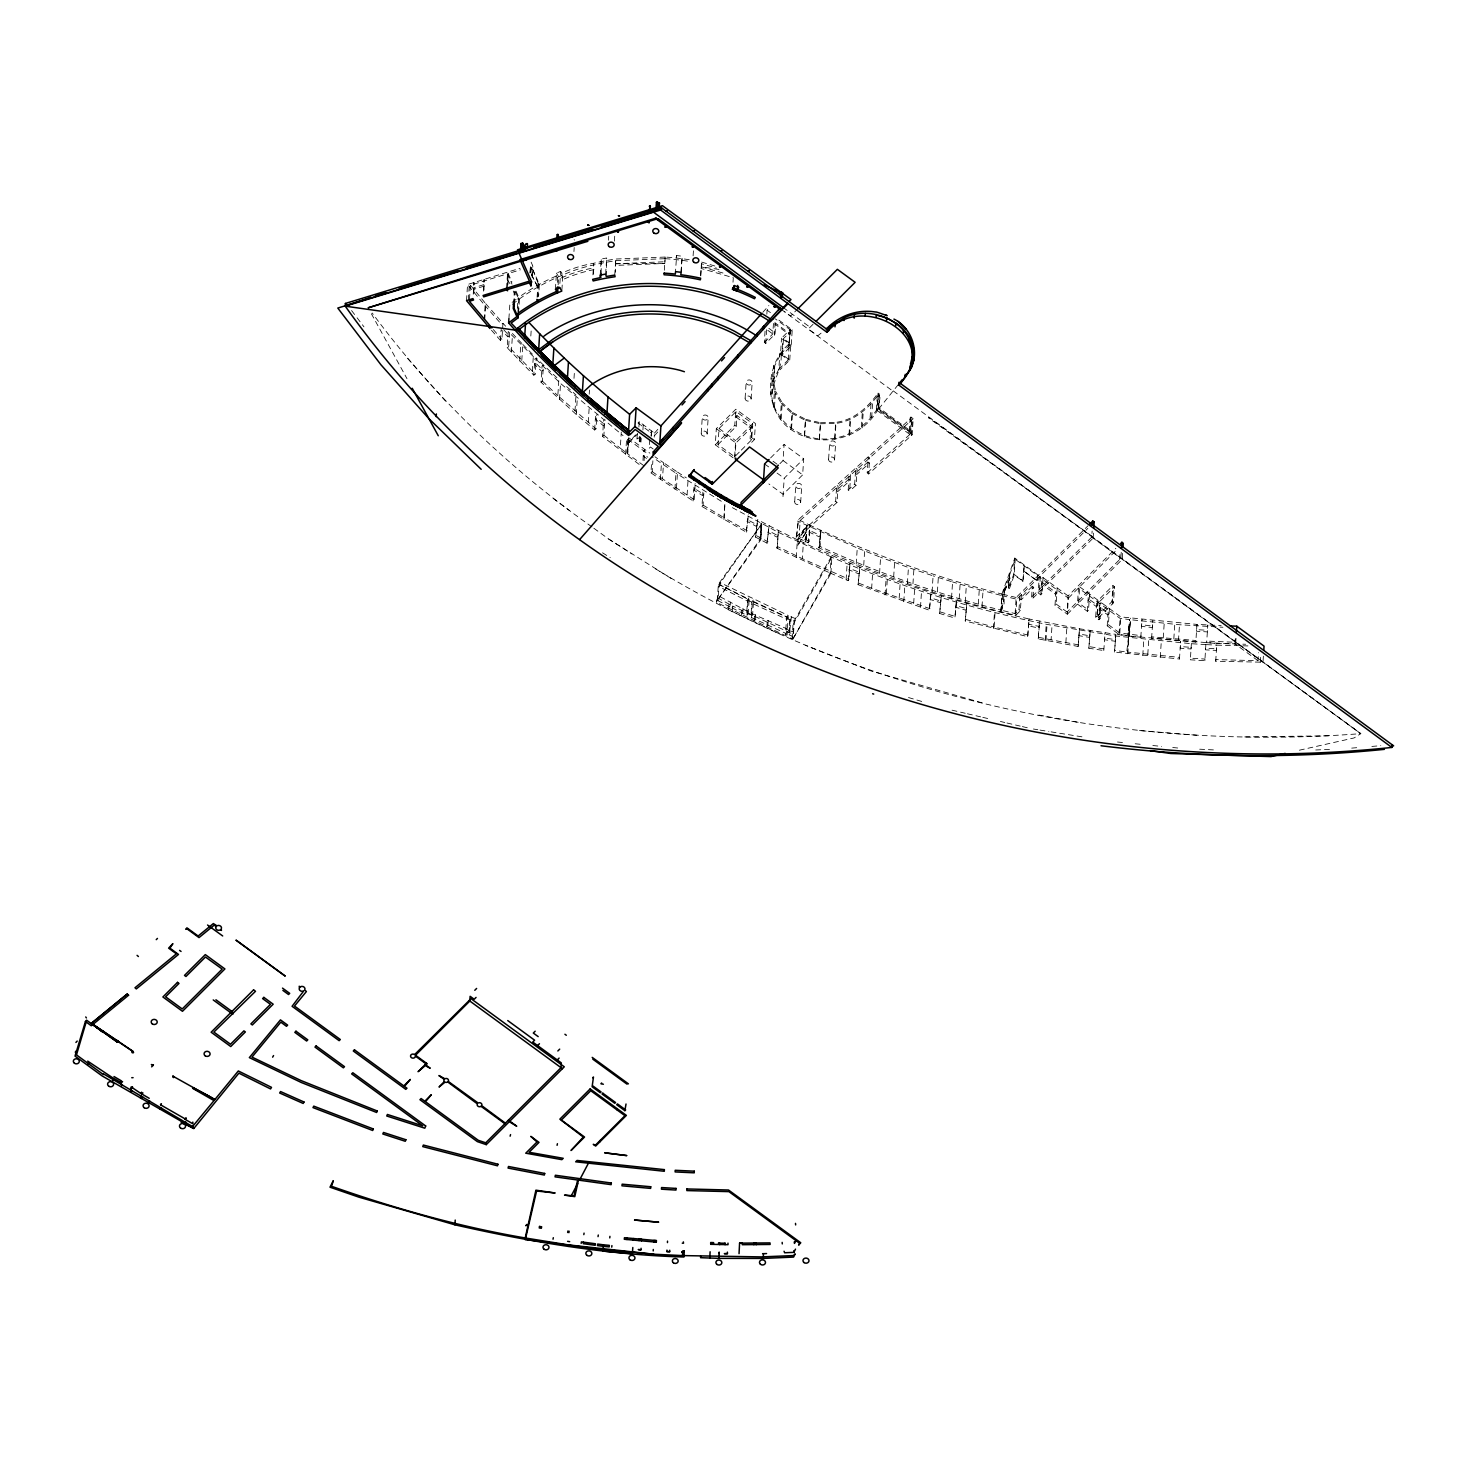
<?xml version="1.0" encoding="UTF-8"?>
<svg xmlns="http://www.w3.org/2000/svg" width="1467" height="1467" viewBox="0 0 1467 1467"><rect width="100%" height="100%" fill="white"/><g stroke="black" fill="none" stroke-linecap="round" stroke-linejoin="round"><path stroke-width="0.75" stroke-dasharray="5 3.75" d="M1263.38 656.171L1262.995 662.204L1215.721 661.232L1215.776 659.6L1257.989 660.682L1258.503 652.632M1247.94 645.92L1216.748 645.15L1216.821 643.5L1128.636 636.018L1130.525 619.716L1179.505 624.74L1222.946 627.253M1204.865 660.7L1204.92 659.05L1190.434 658.17L1190.342 659.802L1204.865 660.7L1205.966 642.968L1205.892 644.6L1216.748 645.15M1195.825 642.088L1195.898 640.492L1151.778 636.825L1151.595 638.347L1195.825 642.088L1196.944 624.41L1221.167 625.547M1196.87 625.987L1196.944 624.41L1120.825 616.91L1099.718 601.488L1114.517 586.727L1112.94 585.59L1098.141 600.351L1097.114 616.433L1097.866 600.15L1096.711 601.305L1095.666 617.387L1098.911 619.752L1100.067 618.597L1101.112 602.515L1099.938 603.67L1098.911 619.752M1257.989 660.682L1234.976 643.866L1206.663 642.711L1206.754 641.079L1235.746 642.289L1236.003 638.273M1207.708 626.629L1207.799 624.997L1206.663 642.711M1205.892 644.6L1191.387 643.72L1191.479 642.088L1190.342 659.802M512.368 304.292L519.465 298.901A209.213 177.8 3.7 0 1 558.652 276.731L562.87 274.971A135.514 115.178 3.7 0 1 594.227 264.867A205.6 174.738 3.7 0 1 616.14 260.649L665.101 258.687L665.193 257.055A207.525 176.388 3.7 0 1 674.38 257.789L683.549 258.889A207.525 176.388 3.7 0 1 689.618 259.806M466.524 300.625L467.551 284.525L520.07 268.259M468.34 300.001L469.385 283.92M469.495 299.286L470.412 285.203L507.38 273.816L512.001 284.158M473.236 294.244L473.988 282.489L473.859 295.656M483.377 291.144L484.128 279.39L484 292.538M484.183 319.788L485.1 305.704L467.551 284.525M484.715 319.806L485.742 303.706L470.412 285.203M485.742 303.706L502.961 323.29L501.916 339.372L500.412 340.362L501.109 329.543L507.875 336.897L509.379 335.906L502.631 328.553M506.573 288.21L507.6 272.11L511.946 282.067M507.27 287.642L508.187 273.577L520.4 269.818M508.022 284.286L507.875 274.916M508.902 318.761L509.856 304.146L518.089 297.819L514.477 289.696M509.599 332.386L508.664 346.725L535.198 374.085L533.768 375.167L534.813 359.067L536.244 358.003L535.198 374.085L533.768 375.167L507.16 347.716L508.205 331.634L560.541 383.474L623.09 435.644M513.542 303.981L514.349 291.456M511.341 352.19L512.386 336.108M514.33 303.742L515.137 291.218M517.411 308.253L518.089 297.819M517.961 311.646L518.768 297.343A210.514 178.919 3.7 0 1 537.545 285.387L540.81 283.571A210.514 178.919 3.7 0 1 557.808 275.338L557.277 283.369M518.566 312.966L519.465 298.901L515.265 289.457M519.721 360.974L520.767 344.892M521.775 360.534L522.82 344.452L511.158 332.165M529.954 273.1L530.467 265.05M530.192 272.715L530.577 266.682L532.814 265.985L531.127 262.171M530.981 272.459L531.366 266.426L539.379 284.378L538.591 296.444M531.604 275.026L538.444 288.302L531.604 275.026L531.953 269.763L530.577 266.682M532.173 276.034L532.814 265.985M532.228 277.575L532.741 269.525L538.664 284.763M530.816 335.998L531.237 329.727M532.356 371.261L533.401 355.179L522.82 344.452M537.087 297.214L538.004 283.296M537.876 296.976L538.792 283.058M595.969 428.841L594.648 430.014L576.274 414.483L541.011 382.172L542.057 366.072L543.45 365.045L558.854 379.55L557.827 395.632L595.969 428.841L596.886 414.501M541.011 382.172L542.405 381.127L543.45 365.045L536.244 358.003M555.406 289.219L556.451 273.137L560.669 271.358L562.87 274.971L561.824 291.053M558.138 284.763L558.652 276.731L556.451 273.137M559.881 283.424L560.669 271.358M561.458 277.905A117.47 99.829 3.7 0 1 593.365 268.021L593.915 269.616A135.514 115.178 3.7 0 0 562.558 279.702L561.769 273.174A117.47 99.829 3.7 0 1 593.658 263.29A202.611 172.189 3.7 0 1 600.957 261.639L608.328 260.209A202.611 172.189 3.7 0 1 615.773 259.036L665.193 257.055L664.789 263.437L615.828 265.399L615.462 263.767L664.881 261.768L664.789 263.437L615.462 263.767M559.495 399.556L560.541 383.474M573.945 251.535L574.202 247.52M574 378.376L574.404 372.123M574.991 411.035L575.889 396.952M576.274 414.483L577.301 398.401M592.925 274.842L593.658 263.29L593.622 274.146M589.202 394.201L589.477 390.039M588.23 422.404L589.276 406.322M600.186 275.118L601.232 259.036L606.678 257.99L606.403 274.476M601.195 273.485L601.232 259.036M594.648 430.014L595.675 413.914M605.633 274.072L606.678 257.99M608.457 240.185L608.732 236.169M614.398 241.175L614.783 235.142M639.154 464.416L602.57 436.469L603.615 420.387M602.57 436.469L603.891 435.277L604.917 419.195M614.728 275.118L615.773 259.036L615.388 272.202M628.316 438.78L626.996 453.303L620.266 448.15L621.293 432.068M625.584 454.513L626.629 438.431L648.634 454.403M626.996 453.303L627.913 439.22M643.756 465.644L627.638 453.78L628.683 437.698L649.863 453.156M627.638 453.78L628.958 437.423M635.504 434.892L628.738 442.759L629.068 437.496M640.401 437.478L639.887 441.75L636.953 439.073L637.522 430.418M638.897 427.025L639.227 421.762L654.484 433.095L654.227 437.129M639.245 441.292L639.795 432.637M639.887 441.75L640.437 433.095M640.144 441.494L640.969 442.099L641.244 437.771M642.913 430.033L643.261 424.77M642.968 460.4L643.591 450.809L644.802 449.562L644.031 461.316M649.771 439.587L649.221 448.242L650.449 447.013L653.438 449.195M651.165 436.176L651.495 430.931M695.138 485.302L694.203 499.624L693.102 500.944L650.945 472.887L651.66 462.068M664.349 270.24L665.193 257.055M650.945 472.887L652.192 471.659L652.888 460.821M660.388 479.452L661.434 463.37L651.99 456.805M675.333 274.091L676.617 255.551L682.192 256.212L681.146 272.294M694.203 499.624L662.497 478.81L663.542 462.728L654.942 456.769M680.908 272.734L682.192 256.212M674.912 489.226L675.957 473.144L661.434 463.37M676.47 488.199L677.516 472.117L663.542 462.728M693.102 255.826L693.506 249.793M700.658 275.264L701.409 263.73L716.428 268.039M700.768 275.906L701.556 263.675M687.069 495.094L687.986 481.029M693.102 500.944L694.148 484.862L695.248 483.542M701.244 433.132L702.29 417.05M748.188 516.494L746.3 532.154L701.96 506.463L702.876 492.123M707.112 434.122A2.971 2.531 3.7 0 0 703.17 431.225A2.971 2.531 3.7 0 0 702.271 435.534A2.971 2.531 3.7 0 0 707.112 434.122L708.158 418.022A2.971 2.531 3.7 0 0 704.197 415.143A2.971 2.531 3.7 0 0 703.316 419.452A2.971 2.531 3.7 0 0 708.158 418.022M701.96 506.463L703.06 505.125L703.995 490.803M733.097 457.777L715.273 444.776L716.318 428.676L735.829 409.201L755.432 423.523L754.386 439.605L749.747 444.244M739.276 452.129L734.637 456.769L717.986 444.611L719.032 428.529L736.067 411.53L752.718 423.688L751.672 439.77L740.835 450.589M733.005 282.251L733.298 277.703L701.098 268.461L701.354 266.829L721.086 269.763M732.418 507.674L777.492 531.916L831.954 557.295L793.867 623.072L792.822 639.154L716.501 602.387L718.096 595.657L751.141 613.334L786.294 628.554L785.523 634.276L787.137 634.991L788.164 615.462L720.389 582.747L718.958 586.635L747.913 601.305L749.142 599.416L720.26 584.765M717.308 600.315L718.353 584.233L761.795 523.774L760.75 539.856L717.308 600.315L759.998 539.489L761.061 523.389L760.75 539.856L761.795 523.774L719.087 584.618L718.041 600.7M716.501 602.387L718.096 595.657M747.271 530.816L723.965 517.613L724.881 503.548M723.928 519.556L724.973 503.474M715.273 444.776L734.784 425.302L735.829 409.201M751.672 439.77L750.095 438.615L750.792 427.796L735.737 416.793L736.067 411.53M717.986 444.611L736.269 426.384L736.966 415.546L752.039 426.567L751.342 437.386L750.095 438.615M734.637 456.769L735.682 440.687L752.718 423.688M734.875 459.079L735.921 442.997L755.432 423.523M728.714 609.025L729.026 604.111M795.481 618.652L788.164 615.462L786.55 618.194L785.523 634.276L785.982 633.469L751.342 617.479L752.571 615.59L748.243 613.481L746.996 615.37L730.126 606.971L730.456 602.057M745.126 398.107L746.153 382.025M732.455 611.061L732.767 606.146L716.831 597.472M751.086 399.024A3.026 2.567 3.7 0 0 747.015 396.145A3.026 2.567 3.7 0 0 746.208 400.528A3.026 2.567 3.7 0 0 751.086 399.024L752.131 382.924A3.026 2.567 3.7 0 0 748.06 380.063A3.026 2.567 3.7 0 0 747.235 384.446A3.026 2.567 3.7 0 0 752.131 382.924M746.3 532.154L748.298 514.734M741.348 615.205L741.66 610.29M742.65 613.243L742.962 608.328M746.813 611.226L747.547 600.058L749.27 597.399L747.968 618.285M775.713 323.327L774.943 324.097L789.411 334.659L790.181 333.889L775.713 323.327L775.016 334.146L765.719 343.425L764.325 342.416L765.242 328.333M746.996 615.37L748.042 599.288L718.353 584.233M766.838 314.213L767.094 310.179L770.028 306.896M765.719 343.425L766.764 327.343M767.058 543.175L769.075 525.681L767.058 543.175L755.56 537.142L757.595 519.666C842.957 565.107 934.717 598.224 1029.119 618.964L1027.652 636.641L965.249 621.036L966.845 603.395L965.249 621.036M751.141 613.334L751.874 602.167L753.616 599.508L752.571 615.59M751.342 617.479L752.369 601.397L787.045 617.35L786.917 619.367L752.241 603.414L753.488 601.507L788.036 617.479L786.917 619.367M755.56 537.142L757.485 521.427M754.13 621.146L754.441 616.232M764.325 342.416L772.779 333.963L773.824 317.881M755.23 619.422L755.56 614.508M775.053 322.3L774.558 335.154L774.393 332.367L766.067 326.279M911.502 432.967L878.66 408.981L879.54 395.448L878.33 394.568L877.284 410.65C860.047 440.118 818.788 449.03 790.86 429.428C763.353 410.467 764.435 364.274 789.283 343.791L781.544 338.144L790.071 329.635L775.273 318.834M770.725 394.458L773.641 365.265M771.935 394.33L774.833 365.43L781.012 353.712C783.231 372.545 765.517 388.058 774.466 407.166C780.077 420.461 791.41 430.124 804.649 435.424C831.697 445.675 862.303 433.517 877.009 409.183L878.055 393.101L880.31 394.678L878.66 408.926L909.283 431.298L910.053 430.528L879.43 408.156M773.806 381.512L774.833 365.43M773.366 407.551L774.393 391.469L771.77 378.376M774.466 407.166L775.511 391.084L772.981 378.248M772.596 381.347L778.794 369.317L779.839 353.217M778.794 369.317L788.237 359.873L780.517 354.225L781.544 338.144M766.893 627.087L767.223 622.173M780.261 419.544L781.306 403.462L774.393 391.469M781.196 418.902L782.223 402.82L775.511 391.084M767.901 625.474L768.231 620.559M788.696 345.497L790.511 328.626L789.026 345.717M788.237 359.873L790.071 329.635M777.235 548.346L778.354 530.412L777.235 548.346L830.909 573.395L792.437 639.85L830.139 573.065L831.184 556.965C900.5 587.002 973.024 609.428 1047.053 624.429L1115.562 635.981L1191.387 643.72M773.036 461.261L778.409 465.186L783.048 460.546L784.093 444.464L803.696 458.786L802.651 474.868L783.14 494.342L768.873 483.927M789.741 360.038L790.786 343.956L783.47 338.62L782.443 354.702L789.741 360.038L779.967 369.794M792.235 329.873L782.938 339.152L781.893 355.234L791.19 345.974L792.235 329.873L776.043 318.064M782.993 496.579L784.185 478.26L803.696 458.786M790.86 429.428L791.887 413.346L781.306 403.462M791.538 428.602L792.583 412.52L782.223 402.82M794.711 501.531L795.756 485.449M786.294 628.554L789.081 630.773L789.796 619.606L791.41 616.873L789.228 634.899L793.317 636.696L794.344 620.596L790.255 618.817L789.228 634.899M809.05 541.36L799.148 536.592L800.175 520.51L810.096 525.278L809.05 541.36L808.134 542.79L796.471 537.179L798.433 519.666L910.897 418.352L910.934 417.05L913.207 418.7L912.162 434.782L868.629 473.988L867.217 472.851L868.262 456.769L869.674 457.906L868.629 473.988M796.471 537.179L798.433 519.666M796.214 557.625L797.388 539.673L806.41 525.406L806.117 541.836L805.181 541.8L806.41 525.406M804.264 436.396L805.31 420.314L791.887 413.346M797.791 545.284L806.63 531.329L797.791 545.284L798.14 540.021L807.143 525.736M804.649 435.424L805.695 419.342L792.583 412.52M792.088 638.805L793.115 622.723L831.184 556.965M800.652 502.521A3.026 2.567 3.7 0 0 796.636 499.605A3.026 2.567 3.7 0 0 795.737 503.951A3.026 2.567 3.7 0 0 800.652 502.521L801.679 486.439A3.026 2.567 3.7 0 0 797.681 483.505A3.026 2.567 3.7 0 0 796.783 487.869A3.026 2.567 3.7 0 0 801.679 486.439M830.139 573.065L848.201 580.675L848.953 579.263L802.339 558.67L803.384 542.588M806.96 526.066L805.915 542.148L808.134 542.79L810.096 525.278L820.897 530.32C879.191 556.873 939.779 578.42 1001.924 594.025L1000.897 610.107C938.752 594.502 878.165 572.974 819.851 546.402L820.75 530.247L818.824 547.778C882.052 576.678 948.085 599.38 1015.751 615.333L1020.372 610.712L1021.417 594.63L1020.042 593.622L1018.997 609.704L1015.109 613.573L1001.704 610.309L1002.75 594.19L1015.201 559.294L1037.847 575.834L1037.499 581.097L1023.361 570.755L1037.499 581.097M819.43 438.816L820.475 422.734L805.695 419.342M819.375 439.843L820.42 423.761L805.31 420.314M819.851 546.402L820.897 530.32M828.617 459.061L829.644 442.979M834.65 438.486L835.677 422.404C853.977 420.075 867.749 407.514 878.055 393.101M834.925 439.495L835.952 423.413C854.032 420.992 868.152 409 878.33 394.568M834.54 460.015A3.007 2.549 3.7 0 0 830.524 457.136A3.007 2.549 3.7 0 0 829.662 461.482A3.007 2.549 3.7 0 0 834.54 460.015L835.585 443.914A3.007 2.549 3.7 0 0 831.551 441.035A3.007 2.549 3.7 0 0 830.707 445.4A3.007 2.549 3.7 0 0 835.585 443.914M830.909 573.395L831.954 555.48M796.049 536.959L835.658 501.274L836.703 485.192L838.115 486.329L837.07 502.411L799.148 536.574L797.406 535.73M849.026 434.47L850.053 418.388M849.613 435.369L850.64 419.287M848.201 489.978L849.246 473.896L850.658 475.033L849.613 491.133L848.201 489.978L854.674 484.147L855.719 468.065L857.131 469.202L856.105 485.284L849.613 491.133M846.111 579.813L847.137 563.731M848.201 580.675L849.98 563.181L848.953 579.263M861.367 427.099L862.394 411.017M862.211 427.832L863.256 411.75M856.215 564.08L857.26 547.98L797.498 521.097M858.085 584.691L859.9 567.106L858.085 584.691L929.381 610.254L931.05 592.631L929.381 610.254M870.114 417.545L871.16 401.463M871.655 417.545L872.7 401.463M863.715 565.327L864.76 549.245M876.367 409.971L877.413 393.889M912.162 434.782L877.981 409.806L879.026 393.724M930.005 608.713L871.655 588.212L872.7 572.13M879.558 573.359L880.603 557.277L857.26 547.98M885.041 595.015L886.068 578.933M886.398 593.75L887.425 577.668M893.66 576.971L894.687 560.889M909.283 431.298L910.163 417.82M899.161 598.353L900.206 582.271M867.217 472.851L909.852 434.434L910.934 417.05M910.677 433.7L911.722 417.618M911.282 435.589L912.309 419.489M903.782 601.727L904.827 585.645M907.395 583.609L908.44 567.527L880.603 557.277M912.951 583.811L913.996 567.711M913.684 603.359L914.73 587.277M920.487 607.375L921.514 591.293M932.077 591.953L933.104 575.871L908.44 567.527M937.395 591.971L938.44 575.889M939.632 613.481L941.301 595.859L939.632 613.481L954.889 618.065L956.502 600.425L954.889 618.065M951.533 598.041L952.578 581.959L933.104 575.871M959.18 598.701L960.207 582.619M965.249 602.112L966.295 586.011L952.578 581.959M978.324 604.184L979.369 588.084M981.991 606.788L983.037 590.706L966.295 586.011M993.434 628.554L994.461 612.472M1028.092 635.046L994.113 627.032L995.158 610.95M1000.934 611.721L1001.961 595.62L983.037 590.706M1000.897 610.107L1003.281 603.414L1004.327 587.332L1004.088 603.634L1001.704 610.309M1008.636 588.487L1009.681 572.405L1008.636 588.487L1013.77 574.165L1014.816 558.083L1038.379 575.302L1038.049 580.547M1009.406 588.707L1014.155 575.376L1015.201 559.294M1015.109 613.573L1016.154 597.491L1087.982 525.791M1015.751 615.333L1016.796 599.251L1087.836 528.34M1022.664 581.592L1024.241 564.96L1023.196 581.042L1014.155 575.376M1027.652 636.641L1029.119 618.964M1031.613 597.106L1032.31 586.268L1033.703 587.295L1033.006 598.114L1031.613 597.106L1091.741 537.087L1092.126 531.054M1040.873 594.887L1041.918 578.805L1043.074 577.65L1042.028 593.732L1040.873 594.887L1038.196 592.943L1039.223 576.843L1068.361 598.133L1067.316 614.215L1055.011 605.229L1056.057 589.147L1057.212 587.974L1056.185 604.074L1055.011 605.229M1028.697 620.596L1029.119 619.019L1079.492 628.775L1078.117 646.47L1038.233 638.897L1039.278 622.815M1038.233 638.897L1039.7 621.219M1045.182 640.346L1046.228 624.245M1046.008 640.511L1047.053 624.429M1078.465 644.857L1051.087 639.832L1052.132 623.75M1056.185 604.074L1067.059 612.014L1068.104 595.932L1115.874 548.273M1065.867 642.638L1066.912 626.556M1067.316 614.215L1077.456 604.092L1078.502 587.992L1120.054 618.359L1129.682 619.624L1127.591 652.1L1179.615 657.381L1179.468 659.013L1114.535 652.063L1115.837 634.367L1127.793 635.926L1129.682 619.624M1077.456 604.092L1087.359 611.317L1088.514 610.144L1078.612 602.919L1079.657 586.837L1116.827 549.74M1078.117 646.47L1079.492 628.775L1115.837 634.367L1114.535 652.063M1087.359 611.317L1088.386 595.235L1089.559 594.062L1088.514 610.144M1093.135 538.114L1093.52 532.081M1088.844 648.249L1090.201 630.553L1088.844 648.249L1103.789 650.541L1104.046 648.927L1089.156 646.635M1100.067 618.597L1098.673 617.589L1099.718 601.488M1103.789 650.541L1105.091 632.827L1104.834 634.459M1107.218 625.841L1108.263 609.74L1109.437 608.585L1108.392 624.667L1107.218 625.841L1119.009 634.441L1128.636 635.706L1126.748 652.008L1114.792 650.449M1097.114 616.433L1111.894 601.672L1112.94 585.59M1112.316 603.982L1113.343 587.9M1098.673 617.589L1113.471 602.827L1114.517 586.727M1119.596 559.587L1120.128 551.537M1121.228 552.325L1120.843 558.359L1067.059 612.014M1122.64 553.352L1122.255 559.385L1078.612 602.919M1119.009 634.441L1120.054 618.359M1128.6 636.073L1140.794 637.21L1140.996 635.651L1119.779 632.992L1120.825 616.91M1127.775 653.805L1128.82 637.705M1129.443 636.146L1130.562 618.175M1140.794 637.21L1142.041 619.551L1141.839 621.109M1142.775 655.566L1143.802 639.484M1147.781 654.447L1148.826 638.365M1151.595 638.347L1152.805 620.743L1152.622 622.265M1160.25 657.363L1161.296 641.281M1163.258 637.962L1164.303 621.88M1173.82 638.915L1174.865 622.815M1178.459 640.822L1179.505 624.74M1179.468 659.013L1180.66 641.299L1180.513 642.931M1215.721 661.232L1216.821 643.5L1245.703 644.251M1234.976 643.866L1235.489 635.816M1260.263 662.332L1260.776 654.3M651.146 436.047L651.586 430.858L650.266 432.16L641.189 425.412M676.36 258.009L676.617 255.551M1028.349 625.859L1028.77 624.264L1039.37 626.482L1038.948 628.078L1028.349 625.859L1028.789 624.227M1002.75 594.227L1016.154 597.491M1001.924 594.025L1014.816 558.083M776.446 547.998L777.308 546.494L802.339 558.67M785.523 634.276L787.119 631.543L790.365 632.974M789.081 630.773L793.629 631.764L792.4 633.891L732.767 606.146M805.181 541.8L806.117 541.836M878.66 408.981L899.656 382.887M654.484 433.095L658.225 428.932M762.803 312.324L768.873 305.558M657.748 432.031L654.704 435.406L650.266 432.16M639.227 421.762L637.998 422.991L640.547 424.935M628.738 442.759L637.613 433.884M636.953 439.073L638.2 437.844L642.216 440.852L640.969 442.099M798.268 308.363L790.603 316.028L784.405 311.517M780.517 354.225L790.786 343.956M813.03 324.317L808.354 328.993L817.706 335.833L821.153 333.101M735.737 416.793L736.966 415.546M750.792 427.796L752.039 426.567M770.578 457.942L784.093 444.464M1032.31 586.268L1019.693 598.866L1021.087 599.893L1033.703 587.295M1033.006 598.114L1093.74 537.49L928.373 417.765M1068.361 598.133L1078.502 587.992M1095.666 617.387L1096.839 616.232M800.175 520.51L913.207 418.7M507.16 347.716L508.664 346.725M893.22 390.882L1360.789 733.647L1354.096 737.938L1296.736 750.792M1351.712 748.115L1358.424 747.547M1371.865 746.428L1380.814 745.676M655.327 568.719C865.163 696.422 1116.332 752.571 1360.789 733.647L928.776 417.398M1315.734 749.985L1331.486 749.289M1328.515 735.811L1241.21 736.947M820.475 422.734L835.677 422.404M820.42 423.761L835.952 423.413M1199.658 749.197L1215.428 750.004M1139.437 730.566L1197.53 735.297M1117.487 742.009L1124.107 742.669M1135.165 743.769L1141.784 744.429M1152.842 745.529L1161.681 746.41M1172.738 747.51L1179.358 748.17M1033.391 729.007L1037.811 729.722M1040.03 730.089L1048.887 731.501M1051.087 731.868L1084.296 737.204M1038.838 715.034L1081.692 722.938M1038.654 637.301L1051.087 639.832M952.046 710.175L965.231 713.255M967.431 713.769L980.616 716.85M982.817 717.363L989.418 718.903M1000.402 721.471L1004.803 722.497M1007.004 723.011L1020.188 726.092M1022.389 726.605L1028.972 728.145M1001.961 595.62L1016.796 599.251M965.818 619.477L994.113 627.032M982.12 702.84L871.27 671.079L805.108 645.187M701.354 266.829L725.34 273.706M701.648 262.098L716.868 266.591M908.513 697.54L923.733 702.051M940.255 611.941L955.457 616.507M858.873 583.206L871.655 588.212M786.55 618.194L789.796 619.606M728.255 609.704L779.252 633.744M747.547 600.058L751.874 602.167M717.766 600.571L730.126 606.971M756.569 535.748L768.048 541.763M721.306 501.292L675.957 473.144M703.06 505.125L723.965 517.613M593.823 528.23L608.603 538.994L673.005 579.667M602.534 552.802L610.254 557.68M608.603 538.994L631.892 553.939M877.009 409.183L877.981 409.806M677.516 472.117L686.354 477.857M652.192 471.659L662.497 478.81M646.599 458.474L643.243 456.072L644.453 454.825L647.827 457.227M591.971 526.891C508.114 467.716 433.168 395.705 372.215 313.039M781.196 309.354L892.981 391.176M1091.741 537.087L1360.789 733.647M767.094 310.179L770.432 312.618M789.484 344.708L791.19 345.974M767.809 330.332L772.779 333.963M877.284 410.65L909.852 434.434M1111.894 601.672L1113.471 602.827M1079.657 586.837L1098.141 600.351M1108.392 624.667L1119.779 632.992M1068.104 595.932L1040.396 575.687L1039.351 591.769L1042.028 593.732M1013.77 574.165L1023.196 581.042M1018.997 609.704L1020.372 610.712M734.784 425.302L736.269 426.384M751.342 437.386L754.386 439.605M783.048 460.546L802.651 474.868M719.032 428.529L735.682 440.687M716.318 428.676L735.921 442.997M764.582 463.939L769.918 467.845M777.052 473.052L784.185 478.26M783.121 307.447L810.096 327.269M553.132 498.413L569.709 510.718M603.891 435.277L620.266 448.15M854.674 484.147L856.105 485.284M835.658 501.274L837.07 502.411M566.665 386.555L576.018 394.953M542.405 381.127L557.827 395.632M505.657 326.224L502.961 323.29L501.457 324.28L485.1 305.704M407.349 358.168L447.875 403.755M491.482 330.24L500.412 340.362M493.315 329.58L501.916 339.372M351.567 310.546L355.711 315.973M357.086 317.789L363.963 326.848M371.353 313.718L406.982 378.669M509.948 283.644L507.527 280.179L509.177 283.883M513.267 291.034L514.917 294.72L512.478 291.273M665.101 258.687A205.6 174.738 3.7 0 1 689.417 261.438M574.092 239.561A3.026 2.567 3.7 0 1 574.459 240.166M1216.473 648.762L1216.418 650.413L1205.562 649.863L1205.636 648.231L1216.473 648.762M1196.614 629.673L1196.522 631.25L1207.378 631.892L1207.451 630.26L1196.614 629.673M1191.149 647.35L1191.039 648.982L1180.183 648.194L1180.312 646.562L1191.149 647.35M1129.26 625.877L1128.288 641.556L1129.26 625.877M1152.475 626.006L1152.292 627.528L1141.491 626.372L1141.693 624.814L1152.475 626.006M1104.761 638.09L1104.486 639.722L1115.232 641.244L1115.488 639.612L1104.761 638.09M1089.853 635.798L1089.541 637.412L1078.813 635.651L1079.162 634.037L1089.853 635.798M1010.103 577.87L1003.996 592.595L1010.103 577.87M966.515 608.64L965.946 610.199L955.585 607.228L956.172 605.669L966.515 608.64M940.952 601.103L940.329 602.662L930.078 599.435L930.701 597.894L940.952 601.103M859.57 572.368L858.782 573.854L848.898 569.856L849.65 568.444L859.57 572.368M778.023 535.675L777.143 537.16L767.773 532.338L768.745 530.944L778.023 535.675M820.401 535.51L819.521 536.959L808.83 531.971L809.747 530.541L820.401 535.51M819.705 546.347L818.824 547.778L819.705 546.347M747.968 519.996L747.015 521.335L756.257 526.323L757.265 524.929L747.968 519.996M694.9 488.804L693.799 490.125L702.656 495.626L703.757 494.306L694.9 488.804M1042.725 582.912L1041.57 584.068L1055.727 594.41L1056.882 593.236L1042.725 582.912M1089.211 599.325L1088.056 600.48L1096.362 606.568L1097.536 605.413L1089.211 599.325M1100.763 607.778L1099.608 608.933L1107.933 615.003L1109.089 613.848L1100.763 607.778M604.587 424.458L603.285 425.632L595.345 419.177L596.666 418.003L604.587 424.458M848.898 479.159L836.373 490.455L837.785 491.592L850.31 480.296L848.898 479.159M867.914 462.032L855.389 473.328L856.801 474.464L869.326 463.169L867.914 462.032M535.913 363.266L534.483 364.329L541.708 371.334L543.102 370.307L535.913 363.266M483.798 284.653L473.658 287.752L474.281 289.164L484.422 286.047L483.798 284.653"/><path stroke-width="1.5" d="M684.245 1252.25L681.678 1252.158L684.245 1252.25L684.264 1250.893L682.76 1250.856L682.448 1255.587L653.897 1254.23L600.278 1249.279L524.966 1239.468M700.639 1256.192L700.603 1257.696L718.867 1258.356L763.188 1258.429L793.574 1257.091L795.187 1253.863L793.409 1255.569L761.483 1256.907L682.448 1255.587M710.12 1251.773L709.771 1258.008M710.688 1244.016L710.706 1242.512L713.567 1242.604L713.549 1244.108L710.651 1244.309L728.017 1244.676L727.98 1243.117M653.218 1250.929L653.292 1249.462M656.409 1240.605L656.336 1242.072L653.805 1241.962L653.86 1240.477L656.409 1240.605L624.465 1237.708L624.3 1239.267L655.969 1242.146L656.116 1240.605M669.741 1250.232L669.685 1251.681L666.88 1251.571L666.953 1250.104M667.467 1242.604L667.522 1241.137M174.316 1076.961C170.557 1074.211 175.453 1080.244 172.831 1076.118L214.512 1099.425C203.583 1092.493 192.911 1088.569 192.8 1087.634L214.512 1099.425M526.47 259.971L525.278 260.044L557.167 250.619L555.993 250.82M558.212 234.537C555.663 234.793 560.064 232.226 557.772 240.423M904.772 376.524C922.266 360.002 914.601 329.176 893.935 319.091M648.286 222.232L649.313 222.782L648.304 222.195M192.617 1127.793L192.507 1126.546L103.479 1073.899M130.581 1088.037L131.48 1088.551L132.488 1086.864M140.337 1097.829L141.364 1095.996M141.584 1092.64L140.63 1093.318L131.15 1086.919M141.566 1098.526L142.684 1096.766M148.937 1102.762L149.616 1100.8M160.16 1109.199L161.443 1107.695L160.196 1108.502M185.264 1118.973L186.071 1118.166L185.264 1118.973L160.728 1104.908L161.407 1103.789L160.453 1104.743M185.832 1121.925L184.989 1123.429M192.8 1122.09L192.874 1123.795L184.879 1119.211L185.667 1118.404M828.782 330.717L660.773 207.324L345.405 303.449L345.24 306.163C577.154 633.322 999.834 788.769 1391.853 747.437L1392.018 744.741M436.212 416.665L436.377 413.951M549.08 363.229L589.239 400.729L629.875 434.287L628.61 435.497C585.296 401.738 544.972 364.109 508.627 322.923L508.902 318.761M508.627 322.923L516.879 316.615L513.248 308.492L513.542 303.981M684.264 1250.893L683.934 1256.999C606.678 1254.798 530.174 1241.852 454.935 1224.817L455.228 1220.086M555.81 366.97L555.645 369.666L511.139 323.07L518.254 317.679L514.037 308.253L514.33 303.742M520.455 251.572L520.968 243.54L522.655 243.027L526.048 250.692M520.803 252.379L520.968 243.54M517.668 316.359L517.741 313.425A210.514 178.919 3.7 0 1 536.5 301.469L539.783 299.653A210.514 178.919 3.7 0 1 556.763 291.42L557.02 287.404M522.142 251.059L522.655 243.027M522.619 249.848L523.004 243.815L521.317 244.329M518.254 317.679L517.741 313.425M522.692 250.013L523.096 243.98M659.71 444.703L660.92 425.925L636.128 407.808L634.899 426.585L659.71 444.703L770.157 321.566L770.322 318.871A194.726 165.496 3.7 0 0 518.053 327.801L517.869 330.515L555.645 369.666M523.132 250.985L523.517 244.952M526.103 248.106C522.362 242.899 530.009 243.21 526.36 244.09M527.221 247.758L527.478 243.742M524.599 337.942L525.553 323.18M530.32 282.526L530.926 285.845L531.182 281.829M531.531 345.24L531.696 342.526L518.053 327.801M532.246 343.113L532.081 345.809L535.4 349.311L535.583 346.615L532.246 343.113L535.62 346.67M524.838 335.191L538.646 349.788L553.059 339.134A162.159 137.825 3.7 0 1 734.655 331.304L750.774 340.674L750.591 343.37L734.472 334.018A162.14 137.806 3.7 0 0 538.481 352.483L539.654 333.724L528.89 322.392M541.103 355.197L541.286 352.502M543.083 354.336L542.9 357.031L541.983 356.096L552.656 366.805L564.098 358.15M544.312 355.564L544.129 358.278L545.504 359.672L545.724 356.958L531.696 342.526M545.504 359.672L545.687 356.976L538.646 349.788L556.451 367.612M556.635 240.771L557.038 234.738M550.84 364.99L551.024 362.276L560.137 371.114L559.991 373.883L583.554 395.668L583.719 392.954M552.362 366.493L552.546 363.798L541.965 353.18M552.656 366.805L553.884 348.027L539.654 333.724M558.01 286.78L557.625 292.813A209.213 177.8 3.7 0 0 518.419 314.983M554.709 365.906L554.526 368.602L556.286 370.307M564.722 378.394L564.905 375.68M567.252 380.815L568.462 362.019L553.884 348.027M568.958 382.374L569.141 379.678M574.734 387.655L574.899 384.959M580.932 393.339L581.097 390.625M582.216 394.513L583.426 375.717L568.462 362.019M599.123 409.238L590.669 398.932L590.486 401.628L590.669 398.932L599.288 406.542L599.123 409.238L587.955 399.574L588.139 396.879L552.546 363.798M600.938 277.52L600.186 275.118L605.633 274.072L606.274 276.493L607.301 276.309A202.611 172.189 3.7 0 1 614.728 275.118L615.095 276.731A205.6 174.738 3.7 0 0 593.181 280.949L592.631 279.372A202.611 172.189 3.7 0 1 599.93 277.721L601.195 273.485M602.038 411.695L602.222 409M606.77 415.711L607.998 396.915L583.426 375.717M545.724 356.958L582.381 391.799L628.573 430.381L628.371 433.113L607.833 416.555M653.09 454.458L653.273 451.891L658.261 446.335L635.211 429.483L630.168 434.507L628.389 433.095L629.618 414.299L636.128 407.808M648.854 212.66C651.201 199.805 649.753 209.066 649.331 206.15M592.888 1085.965L601.085 1091.961L600.296 1092.732L592.118 1086.754L593.475 1076.998L592.705 1077.768M650.119 210.313L650.376 206.279M655.914 210.294L656.427 202.244L659.453 202.886L659.068 208.919M656.941 209.983L657.454 201.933M658.151 209.836L659.453 202.886M1391.853 747.437L898.721 385.014C945.023 338.694 861.862 289.824 826.985 332.294L660.608 210.019L660.773 207.324M598.041 1236.626L598.279 1235.031M624.869 1110.666L625.639 1109.896L617.46 1103.918L616.672 1104.688L624.869 1110.666L626.024 1104.009M672.711 430.216L672.876 427.52M632.809 1247.5L632.35 1253.753L602.919 1251.094L603.377 1244.823L597.711 1244.053L597.454 1245.593L603.23 1246.363L609.19 1246.913L609.337 1245.355L603.377 1244.823L603.23 1246.363M690.957 474.134L694.221 469.587L688.646 476.445L720.975 497.68L755.688 515.944L740.835 505.07L755.578 515.871L724.991 499.99M693.854 480.167L694.019 477.472L690.554 474.978M699.136 483.835L699.319 481.121L694.019 477.472M707.589 391.322L707.772 388.608M704.49 487.411L704.673 484.715L699.319 481.121M711.495 386.976L711.66 384.281M709.918 490.913L710.101 488.218L704.673 484.715M718.005 379.715L718.188 377.001M712.43 481.506L712.247 484.22L708.928 481.781M715.584 491.628L715.419 494.342L722.406 498.505L720.994 497.661L721.159 494.966L710.101 488.218M737.461 289.439L738.726 287.239L734.362 285.57L732.473 289.219L736.654 290.814L732.565 289.054L733.353 287.679L737.461 289.439L737.718 285.405M726.605 500.925L726.788 498.23L721.159 494.966M737.553 357.911L737.736 355.197M732.308 504.098L732.473 501.402L726.788 498.23M735.645 460.876L735.811 458.162M717.418 495.223L710.211 491.078L738.048 507.179L738.231 504.483L732.473 501.402M755.688 515.944L743.879 510.186L744.044 507.49L738.946 504.831M757.284 333.394L757.119 336.108A173.014 147.048 3.7 0 0 546.934 333.963L543.945 336.145M749.142 511.158L749.234 509.782L752.498 512.185M762.932 329.598L763.115 326.903M763.629 328.828L763.812 326.132M763.353 482.735L764.582 463.939L769.075 459.446M764.289 481.799L764.472 479.104M780.481 295.619L780.682 292.465L764.105 284.855M718.867 1258.356L719.16 1252.066L719.16 1253.625M780.866 297.893L781.251 291.86L782.644 292.868L782.388 296.884M781.471 297.801L782.644 292.868M739.588 1243.154L769.992 1242.897L770.12 1244.456L742.265 1244.694L742.229 1243.154L739.588 1243.154L739.038 1253.662M763.188 1258.429L763.5 1253.698L766.563 1253.552M826.985 332.294L827.15 329.598L835.236 323.18L834.998 326.848M844.02 320.558L844.185 317.862C872.92 303.522 916.912 324.409 912.107 359.488M854.179 318.192L854.417 314.525M865.163 316.083L865.328 313.388M876.129 317.202L876.312 314.488M886.545 320.484L886.728 317.789M895.787 325.766L895.97 323.07M898.721 385.014L898.886 382.319L1393.65 745.859L1391.981 745.291M903.342 332.752L903.507 330.038M905.084 377.019L905.267 374.305M908.77 341.022L908.935 338.309M909.852 368.639L910.017 365.943M911.74 350.1L911.924 347.404M1092.512 525.021L1092.787 521.005L1094.162 522.014L1093.777 528.047M1121.485 548.291L1121.888 542.258L1123.282 543.285L1123.025 547.319M1236.388 632.24L1236.791 626.207L1230.098 625.932M1263.784 650.138L1264.041 646.103L1236.791 626.207M586.598 241.321L587.845 241.285L557.167 250.619M587.955 399.574L588.212 396.805M609.759 1237.91L609.924 1236.351M611.739 1247.152L611.904 1245.593M626.904 1239.505L627.069 1237.946M633.249 1240.073L633.396 1238.533M639.007 1240.605L639.172 1239.065L641.666 1239.303L641.501 1240.825M640.932 1249.811L638.42 1249.572L640.932 1249.811L641.097 1248.27M581.17 1243.411L581.409 1241.889L595.437 1243.759L595.199 1245.281L583.243 1243.686L583.481 1242.164M583.829 1234.627L584.068 1233.105M568.884 1232.702L569.141 1231.18M568.004 1246.4L568.261 1244.878L653.897 1254.23M553.022 1239.212L553.316 1237.708M567.656 1232.5L567.949 1230.978M557.075 1145.324L557.423 1143.71M525.644 1238.038L525.314 1239.542L536.592 1190.984L555.131 1193.001L535.913 1190.177L525.223 1237.965C459.263 1226.742 394.641 1208.441 331.56 1186.29L333.266 1180.715L330.002 1187.188L358.792 1197.127L454.935 1224.817M910.475 364.109L912.291 356.793M510.131 1136.192L510.553 1134.596M75.917 1042.432L77.201 1041.075M75.294 1052.077L76.577 1050.72M92.953 1024.388L133.039 1051.344C129.279 1052.554 135.551 1053.966 132.892 1051.491L92.953 1024.388L128.564 995.249L127.189 994.039L91.192 1023.526L86.608 1020.188L85.434 1021.472L75.037 1056.13L102.103 1075.916L193.809 1128.49L238.901 1073.166L270.57 1088.936L271.505 1087.34L238.314 1070.965L214.475 1100.03M86.425 1017.933L85.728 1016.961M86.168 1022.004L76.651 1054.296M116.461 1040.91C117.177 1044.247 119.561 1039.058 116.296 1040.91M909.925 369.922L914.106 359.543M733.353 287.679L734.362 285.57M796.086 1240.147L794.454 1243.393L794.289 1241.871M784.056 1251.241L784.643 1252.763L793.885 1252.36L795.499 1249.132M526.946 1224.413L525.864 1225.77L526.561 1225.128M571.121 1196.1L577.686 1183.612M579.465 1180.257L589.202 1161.736M599.435 1142.316L600.663 1139.951M616.635 1109.62L617.149 1108.649M272.624 1057.175L273.559 1055.58M113.307 1079.639L112.519 1081.161M121.248 1086.148L122.293 1084.865L121.211 1084.241M191.865 1127.371L213.999 1100.617L192.617 1088.331M131.737 1077.713L133.094 1077.677M131.498 1088.551L132.47 1087.322M130.361 1091.393L131.352 1090.146M131.278 1091.906L132.25 1090.678M900.518 383.437L911.649 367.062L913.923 357.911A46.082 39.169 3.7 0 0 897.602 324.189L888.342 318.907A46.082 39.169 3.7 0 0 877.944 315.625M899.656 382.887L902.205 379.696M152.99 1065.574L151.633 1066.857M579.667 539.544L681.623 422.844L654.722 452.845L653.273 451.891M141.602 1092.182L140.63 1093.318L149.231 1098.306M770.45 321.346L787.541 303.027M660.92 425.925L761.281 314.03M779.619 293.583L781.251 291.86M682.045 404.947L685.071 401.555M721.507 360.919L724.551 357.545M657.509 219.885L658.426 218.968L781.599 308.95M684.411 371.719L679.991 370.326A97.005 82.445 3.7 0 0 644.802 366.878L633.084 368.18A97.005 82.445 3.7 0 0 590.963 384.996L583.041 392.349M628.389 433.095L634.899 426.585M778.574 309.665L780.261 307.978M789.008 301.56L790.988 299.58L662.442 205.673L517.521 249.848L531.769 282.067L507.142 289.659M788.054 303.687L770.157 321.566A194.726 165.496 3.7 0 0 517.869 330.515L345.24 306.163L660.608 210.019M156.236 939.65L157.464 938.422M663.011 438.89L659.893 442.007L779.307 308.859L655.382 218.345L658.426 218.968M798.268 308.363L837.382 269.323L855.133 282.306L815.982 321.383M75.55 1052.261L76.871 1050.94M120.221 1082.078L121.431 1080.886L114.004 1076.54M122.568 1081.546L121.468 1082.793L112.464 1077.64L87.708 1061.136M141.859 1094.034L142.941 1092.952M778.409 465.186L741.073 502.429L740.908 505.143L778.225 467.9L749.564 446.958L712.247 484.202L694.129 470.962M743.787 510.094L748.61 512.405M474.776 990.298L476.628 988.446M476.06 997.413L474.189 999.265L470.118 996.295L469.825 1001.026L415.509 1055.231L427.154 1063.74L425.852 1065.06M426.512 1063.263L418.077 1071.699L425.302 1065.592L430.216 1068.251L425.192 1064.584M535.18 1031.209L533.31 1033.061L538.187 1036.619M537.6 1045.586L539.453 1043.734M557.845 1050.977L559.697 1049.125M1089.578 524.196L1092.787 521.005M1091.008 525.168L1094.162 522.014M557.258 1059.944L559.11 1058.092M508.426 1120.146L516.732 1126.216L509.269 1121.705L486.274 1144.645L485.724 1142.811L561.036 1067.646L561.329 1062.915L532.741 1042.028L534.593 1040.176L507.747 1020.574M509.819 1121.155L564.282 1066.802L471.035 998.697L414.574 1054.626A2.421 2.054 3.7 0 0 410.815 1055.121A2.421 2.054 3.7 0 0 412.429 1058.092A2.421 2.054 3.7 0 0 415.363 1056.057L425.98 1063.813M1120.641 543.505L1121.888 542.258M601.653 1082.976L600.883 1083.746L603.395 1084.241M91.192 1023.526L127.189 994.039L128.564 995.249M92.348 1024.883L91.284 1025.745L85.434 1021.472M826.324 328.975C838.996 315.827 857.333 308.95 875.487 312.013C875.506 311.132 892.266 317.936 885.555 314.873M826.214 328.901L844.185 317.862M481.048 1106.338L480.901 1106.43A2.421 2.054 3.7 0 1 477.325 1103.826L447.71 1081.968M538.481 352.483L552.876 341.829M836.575 322.465L840.316 321.255M521.977 259.897L368.125 307.813L520.675 261.309L529.44 281.132L483.083 295.472L483.707 296.866L506.335 289.898L507.6 290.778L506.573 288.21M370.931 297.306L347.441 305.118M375.259 295.967L386.133 292.666M399.152 288.687L457.796 270.827M466.488 268.168L516.439 252.947M518.603 252.287L525.131 250.289M533.841 247.63L592.65 229.714M601.36 227.055L662.406 208.442M345.02 305.851L337.795 308.052L380.888 364.715L428.767 418.553L481.176 469.293M656.409 218.015L519.923 259.622L520.675 261.309M522.05 260.062L656.446 219.115M522.472 261.034L525.314 260.172M1285.202 753.396L1270.972 756.587L1170.831 753.506L1150.476 750.664M1384.408 749.344C1290.19 758.879 1194.982 757.412 1101.02 745.749M725.028 1243.227L718.372 1243.172L719.784 1243.227L719.747 1244.658M727.43 1253.643L724.478 1253.643L727.43 1253.643L727.394 1252.103M762.583 1253.68L763.5 1253.698M682.265 1243.191L683.512 1243.227L683.347 1241.871M666.88 1251.571L669.685 1251.681M567.601 1241.339L569.691 1241.669M526.066 1238.111L568.261 1244.878M872.627 693.763L873.709 694.093M485.724 1142.811L478.279 1140.299L425.467 1101.717L431.316 1094.749L424.807 1101.24L421.121 1098.545L419.947 1099.7L477.362 1141.619L486.274 1144.645M732.473 289.219L738.103 291.401A205.985 175.068 3.7 0 1 754.478 298.755L755.303 297.379A207.525 176.388 3.7 0 0 737.498 289.347M732.785 504.373L735.169 505.473M754.276 515.229L751.232 513.743M181.119 1122.328L193.809 1128.49L192.562 1125.849M744.044 507.49L749.949 510.369L738.231 504.483M688.738 475.07L721.067 496.304L751.837 512.643M743.971 508.829L749.839 511.745M740.542 508.187L750.407 513.083M740.083 508.132L725.853 500.265M717.308 495.461L707.259 489.189M207.544 925.017L222.691 935.964M656.427 202.244L658.536 203.803M778.629 291.511L780.334 292.777M779.802 308.345L781.196 309.354M735.719 459.501L764.38 480.424M705.095 477.545L712.339 482.845M564.923 1034.253L566.317 1035.262M592.191 1057.377L628.426 1083.856M592.796 1059.174L627.014 1084.15M469.165 1000.549L562.411 1068.673M448.242 1081.417L478.132 1103.019A2.421 2.054 3.7 0 1 481.708 1105.641L505.4 1123.172M481.048 1106.32L504.868 1123.704M282.508 988.116L289.696 993.361L288.541 994.516L282.874 990.39M179.579 950.378L181.064 951.46M215.942 999.779L232.593 1011.937M213.228 999.944L232.831 1014.247M75.606 1054.26L103.423 1074.596M783.121 307.447L653.163 211.926L346.817 305.301L345.405 303.449M610.565 415.913L628.536 430.363L606.99 412.997L617.717 421.652M608.732 414.483L628.554 430.418M607.998 396.915L629.618 414.299M599.288 406.542L605.431 411.695L605.248 414.391L605.431 411.695L582.381 391.799M137.073 955.347L138.411 956.521M563.75 374.598L571.158 381.53M906.203 329.176L898.006 321.346M618.542 231.749L617.387 231.969L618.542 231.768M560.101 371.114L567.454 378.083M489.996 328.553L466.524 300.625L472.942 298.59L473.584 300.001L469.367 301.285L491.885 327.948M412.227 388.26L438.266 435.754M537.619 300.845L536.959 299.378L538.334 300.46M529.532 282.764L530.926 285.845M795.499 1223.386L795.646 1224.927M793.72 1250.838L793.885 1252.36M782.168 1242.384L782.296 1243.924M756.257 1244.713L756.22 1243.209L753.8 1243.191L753.836 1244.713M725.028 1243.117L725.065 1244.676M694.294 1171.179L694.239 1172.83L675.132 1171.931L675.205 1170.281L694.294 1171.179M676.067 1188.417L675.975 1190.067L661.452 1189.187L661.562 1187.555L676.067 1188.417M686.904 1188.948L686.831 1190.581L728.916 1191.626L799.57 1243.246L798.635 1245.135L800.762 1242.769L728.512 1190.012L686.904 1188.948M101.59 1030.934L103.497 1031.246L101.59 1030.934M151.486 1064.602L153.393 1064.932L151.486 1064.602M618.432 215.741L619.624 215.942L618.469 215.612M664.991 227.037L666.183 227.22L665.046 226.908M666.036 210.936L667.228 211.138L666.091 210.808M692.204 246.896L693.396 247.098L692.259 246.768M693.249 230.814L694.441 231.016L693.249 230.814M719.472 266.829L720.664 267.031L719.527 266.701M720.517 250.747L721.709 250.949L720.517 250.747M746.758 286.743L747.932 286.945L746.758 286.743M747.785 270.661L748.977 270.863L747.785 270.661M774.026 306.676L775.218 306.878L774.026 306.676M775.071 290.594L776.245 290.796L775.071 290.594M664.386 1169.621L664.294 1171.271L575.687 1161.809L577.044 1160.452L664.386 1169.621M664.148 273.137L664.056 274.769A205.6 174.738 3.7 0 1 700.364 279.812L700.621 278.18A207.525 176.388 3.7 0 0 682.503 274.971L680.78 274.751L681.146 272.294L675.572 271.633L675.333 274.091L673.353 273.871A207.525 176.388 3.7 0 0 664.148 273.137M650.743 1186.748L650.615 1188.398L621.953 1185.813L622.155 1184.181L650.743 1186.748M587.662 225.093L588.872 225.331L587.662 225.093M611.354 1183.025L611.152 1184.658L578.456 1180.11L574.789 1196.632L564.538 1195.128L574.11 1195.807L577.631 1180L555.039 1176.864L555.37 1175.25L611.354 1183.025M539.526 1226.449L539.233 1227.952L541.341 1228.282L541.653 1226.779L539.526 1226.449M544.697 1173.435L544.349 1175.049L508.059 1168.08L508.499 1166.485L544.697 1173.435M604.899 1152.842L626.647 1155.574L604.899 1152.842M497.936 1164.23L497.496 1165.807L422.753 1146.607L423.358 1145.049L497.936 1164.23M425.687 1125.959L424.807 1128.196L386.738 1116.002L387.398 1114.462L422.808 1125.867L351.658 1073.899L352.832 1072.744L425.687 1125.959M405.901 1139.731L405.259 1141.271L382.814 1133.973L383.492 1132.451L405.901 1139.731M373.351 1128.967L372.673 1130.489L312.984 1107.603L313.773 1106.136L373.351 1128.967M377.312 1111.014L376.616 1112.481L301.212 1082.463L249.335 1057.615L280.454 1019.877L287.642 1025.121L286.487 1026.295L280.82 1022.151L251.994 1057.102L301.138 1080.592L377.312 1111.014M303.999 1101.992L303.192 1103.459L279.665 1093.007L280.545 1091.558L303.999 1101.992M216.144 926.557L215.961 926.796A2.916 2.476 3.7 0 0 220.27 929.931L221.462 930.445L221.242 928.978A2.916 2.476 3.7 0 0 216.933 925.824L213.338 923.568L198.137 936.019L186.932 927.841L185.759 929.308L187.153 928.941L199.017 937.596L214.219 925.145L216.144 926.557M299.598 987.529L299.433 987.768A2.916 2.476 3.7 0 0 303.742 990.922L292.08 1006.289L339.152 1040.671L340.307 1039.516L294.5 1006.05L306.401 991.527L304.714 989.95A2.916 2.476 3.7 0 0 300.387 986.796L299.195 986.282L299.598 987.529M444.226 1079.419L444.116 1079.547A2.329 1.98 3.7 0 0 444.336 1081.527L439.055 1087.029L445.106 1082.114A2.329 1.98 3.7 0 0 447.582 1082.059L448.352 1081.289A2.329 1.98 3.7 0 0 444.904 1078.777L438.926 1075.549L444.226 1079.419M172.739 943.831L168.613 948.14L176.407 953.825L134.982 987.749L136.303 988.923L178.497 954.43L169.915 948.159L172.739 943.831M88.809 1063.19L87.488 1064.51L88.809 1063.19M177.525 982.358L162.892 996.973L182.476 1011.295L224.909 968.935L205.307 954.614L184.494 975.408L185.961 976.49L205.472 957.016L222.195 969.1L182.238 1008.966L165.606 996.808L178.992 983.44L177.525 982.358M236.15 940.237L285.038 975.958L236.15 940.237M253.571 989.877L211.138 1032.218L230.741 1046.539L245.374 1031.943L243.907 1030.861L230.502 1044.229L213.87 1032.071L255.515 991.289L253.571 989.877M263.84 997.377L262.593 998.605L270.46 1004.345L250.875 1023.893L252.342 1024.975L273.174 1004.198L263.84 997.377M295.967 1031.209L294.812 1032.365L306.64 1041.02L307.795 1039.846L295.967 1031.209M316.12 1045.934L314.965 1047.09L343.351 1067.829L344.507 1066.656L316.12 1045.934M354.464 1049.84L353.29 1050.995L405.809 1089.358L406.964 1088.202L404.47 1086.387L410.338 1079.419L403.828 1085.91L354.464 1049.84M530.944 1136.467L537.014 1141.968L525.754 1153.19L561.861 1159.663L563.218 1158.307L529.092 1152.273L539.012 1142.371L530.944 1136.467M590.156 1088.917L559.862 1119.156L583.353 1137.09L571.03 1150.513L584.544 1137.035L561.348 1120.073L590.761 1090.714L624.979 1115.709L595.547 1145.067L593.255 1144.333L595.657 1146.075L626.391 1115.397L590.156 1088.917M602.809 1093.208L602.038 1093.997L614.783 1103.294L615.553 1102.524L602.809 1093.208M559.624 287.459L555.406 289.219L557.625 292.813L561.824 291.053L559.624 287.459M658.536 1222.176L634.588 1220.049L658.536 1222.176M102.543 1031.906L92.384 1024.278L117.342 1042.083L92.384 1024.278L102.543 1031.906M804.063 1262.574A3.026 2.567 3.7 0 0 808.959 1261.125A3.026 2.567 3.7 0 0 804.961 1258.209A3.026 2.567 3.7 0 0 804.063 1262.574M152.256 1023.874A3.026 2.567 3.7 0 0 157.171 1022.426A3.026 2.567 3.7 0 0 153.173 1019.51A3.026 2.567 3.7 0 0 152.256 1023.874M74.469 1063.282A2.989 2.549 3.7 0 0 79.273 1061.705A2.989 2.549 3.7 0 0 75.202 1058.936A2.989 2.549 3.7 0 0 74.469 1063.282M108.668 1086.148A3.026 2.567 3.7 0 0 113.582 1084.718A3.026 2.567 3.7 0 0 109.567 1081.784A3.026 2.567 3.7 0 0 108.668 1086.148M144.151 1107.695A3.007 2.567 3.7 0 0 149.066 1106.265A3.007 2.567 3.7 0 0 145.068 1103.331A3.007 2.567 3.7 0 0 144.151 1107.695M180.551 1128.05A3.026 2.567 3.7 0 0 185.502 1126.638A3.026 2.567 3.7 0 0 181.505 1123.667A3.026 2.567 3.7 0 0 180.551 1128.05M205.142 1055.782A3.026 2.567 3.7 0 0 210.056 1054.351A3.026 2.567 3.7 0 0 206.04 1051.436A3.026 2.567 3.7 0 0 205.142 1055.782M760.456 1264.279A3.007 2.567 3.7 0 0 765.426 1263.014A3.007 2.567 3.7 0 0 761.575 1259.951A3.007 2.567 3.7 0 0 760.456 1264.279M716.868 1264.352A2.971 2.512 3.7 0 0 721.764 1263.16A2.971 2.512 3.7 0 0 718.005 1260.116A2.971 2.512 3.7 0 0 716.868 1264.352M673.408 1262.812A2.897 2.457 3.7 0 0 678.121 1261.437A2.897 2.457 3.7 0 0 674.27 1258.631A2.897 2.457 3.7 0 0 673.408 1262.812M630.04 1259.86A3.026 2.567 3.7 0 0 634.936 1258.374A3.026 2.567 3.7 0 0 630.902 1255.477A3.026 2.567 3.7 0 0 630.04 1259.86M586.892 1255.312A3.007 2.549 3.7 0 0 591.806 1253.937A3.007 2.549 3.7 0 0 587.864 1250.984A3.007 2.549 3.7 0 0 586.892 1255.312M544.055 1249.206A3.007 2.567 3.7 0 0 548.951 1247.775A3.007 2.567 3.7 0 0 544.954 1244.86A3.007 2.567 3.7 0 0 544.055 1249.206M568.646 259.017A3.026 2.567 3.7 0 0 573.542 257.569A3.026 2.567 3.7 0 0 569.544 254.653A3.026 2.567 3.7 0 0 568.646 259.017M609.245 246.639A3.026 2.567 3.7 0 0 614.141 245.191A3.026 2.567 3.7 0 0 610.144 242.275A3.026 2.567 3.7 0 0 609.245 246.639M653.86 233.033A3.026 2.567 3.7 0 0 658.756 231.603A3.026 2.567 3.7 0 0 654.759 228.669A3.026 2.567 3.7 0 0 653.86 233.033M693.891 262.281A3.026 2.567 3.7 0 0 698.787 260.851A3.026 2.567 3.7 0 0 694.79 257.917A3.026 2.567 3.7 0 0 693.891 262.281"/></g></svg>
